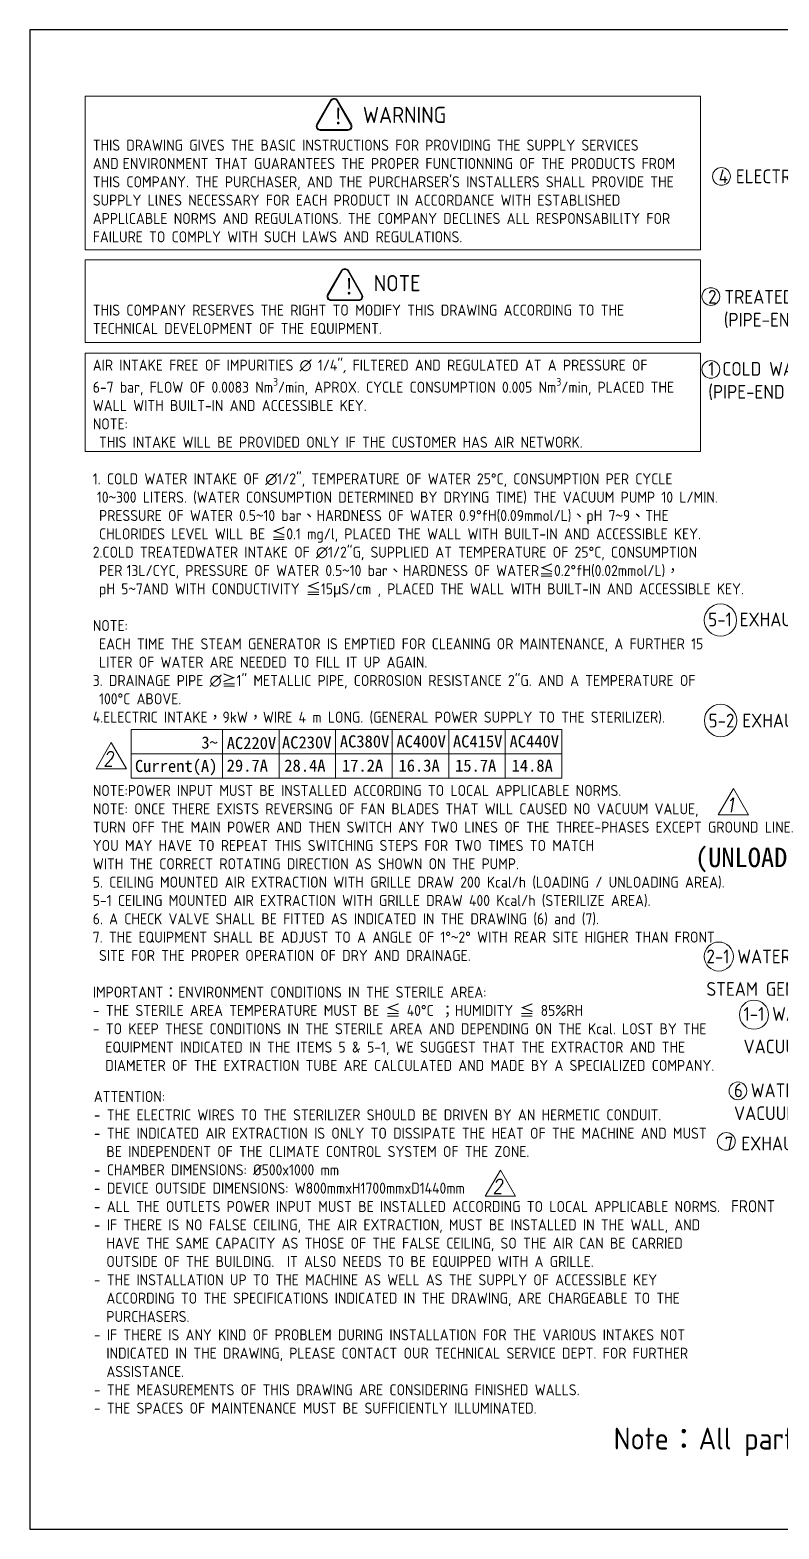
# Model space of a CAD drawing. Header units: millimetres. Extents: x -179594 to 13185, y 0 to 9270.
# Drawn here: x 0 to 4635, y 0 to 9270 of the extents above; entities that cross this region are included whole.
import ezdxf

# ---------------------------------------------------------------- set-up
doc = ezdxf.new("R2010")
doc.units = ezdxf.units.MM
doc.header["$MEASUREMENT"] = 0
for name, color, linetype, lineweight in [('D', 3, 'Continuous', 13), ('F', 7, 'Continuous', 15), ('T', 4, 'Continuous', 15)]:
    doc.layers.add(name, color=color, linetype=linetype, lineweight=lineweight)
doc.styles.get("Standard").update_dxf_attribs({"font": 'KAIU.TTF'})
doc.styles.add('STU25', font='isocp2.shx')
doc.styles.add('Text', font='romans.shx', dxfattribs={"width": 0.8, "oblique": 10})

msp = doc.modelspace()

# ---------------------------------------------------------------- hatches: boundary and pattern name
at = {"layer": 'D'}
h = msp.add_hatch(color=11, dxfattribs=at)
edge = h.paths.add_edge_path(flags=16)
edge.add_ellipse((1796.382, 8674.202), major_axis=(20, 0), ratio=1, start_angle=149.9999999, end_angle=270)
edge.add_line((1796.382, 8654.202), (1967.1, 8654.202))
edge.add_ellipse((1967.1, 8674.202), major_axis=(20, 0), ratio=1, start_angle=270, end_angle=389.9999999)
edge.add_line((1984.421, 8684.202), (1899.062, 8832.048))
edge.add_ellipse((1881.741, 8822.048), major_axis=(20, 0), ratio=1, start_angle=30, end_angle=150)
edge.add_line((1864.421, 8832.048), (1779.062, 8684.202))
edge = h.paths.add_edge_path()
edge.add_ellipse((1796.382, 8674.202), major_axis=(25, 0), ratio=1, start_angle=149.9999999, end_angle=270)
edge.add_line((1796.382, 8649.202), (1967.1, 8649.202))
edge.add_ellipse((1967.1, 8674.202), major_axis=(25, 0), ratio=1, start_angle=270, end_angle=389.9999999)
edge.add_line((1988.751, 8686.702), (1903.392, 8834.548))
edge.add_ellipse((1881.741, 8822.048), major_axis=(25, 0), ratio=1, start_angle=30, end_angle=150)
edge.add_line((1860.09, 8834.548), (1774.731, 8686.702))
h = msp.add_hatch(color=11, dxfattribs=at)
edge = h.paths.add_edge_path(flags=16)
edge.add_ellipse((1863.624, 7621.987), major_axis=(20, 0), ratio=1, start_angle=149.9999999, end_angle=270)
edge.add_line((1863.624, 7601.987), (2034.342, 7601.987))
edge.add_ellipse((2034.342, 7621.987), major_axis=(20, 0), ratio=1, start_angle=270, end_angle=389.9999999)
edge.add_line((2051.663, 7631.987), (1966.304, 7779.833))
edge.add_ellipse((1948.983, 7769.833), major_axis=(20, 0), ratio=1, start_angle=30, end_angle=150)
edge.add_line((1931.663, 7779.833), (1846.304, 7631.987))
edge = h.paths.add_edge_path()
edge.add_ellipse((1863.624, 7621.987), major_axis=(25, 0), ratio=1, start_angle=149.9999999, end_angle=270)
edge.add_line((1863.624, 7596.987), (2034.342, 7596.987))
edge.add_ellipse((2034.342, 7621.987), major_axis=(25, 0), ratio=1, start_angle=270, end_angle=389.9999999)
edge.add_line((2055.993, 7634.487), (1970.634, 7782.333))
edge.add_ellipse((1948.983, 7769.833), major_axis=(25, 0), ratio=1, start_angle=30, end_angle=150)
edge.add_line((1927.333, 7782.333), (1841.974, 7634.487))

# ---------------------------------------------------------------- linework, layer by layer
at = {"layer": 'D', "color": 11}
for p, q in [((1860.09, 8834.548), (1774.731, 8686.702)), ((1864.421, 8832.048), (1779.062, 8684.202)), ((1899.062, 8832.048), (1984.421, 8684.202)), ((1903.392, 8834.548), (1988.751, 8686.702)), ((1796.382, 8654.202), (1967.1, 8654.202)), ((1796.382, 8649.202), (1967.1, 8649.202)), ((1927.333, 7782.333), (1841.974, 7634.487)), ((1931.663, 7779.833), (1846.304, 7631.987)), ((1966.304, 7779.833), (2051.663, 7631.987)), ((1970.634, 7782.333), (2055.993, 7634.487)), ((1863.624, 7601.987), (2034.342, 7601.987)), ((1863.624, 7596.987), (2034.342, 7596.987))]:
    msp.add_line(p, q, dxfattribs=at)
at = {"layer": 'D'}
for p, q in [((625.999, 4943.982), (3291.338, 4943.982)), ((625.999, 4943.982), (625.999, 4643.982)), ((1191.338, 4943.982), (1191.338, 4643.982)), ((1541.338, 4943.982), (1541.338, 4643.982)), ((1891.338, 4943.982), (1891.338, 4643.982)), ((2241.338, 4943.982), (2241.338, 4643.982)), ((2591.338, 4943.982), (2591.338, 4643.982)), ((2941.338, 4943.982), (2941.338, 4643.982)), ((3291.338, 4943.982), (3291.338, 4643.982)), ((625.999, 4793.982), (3291.338, 4793.982)), ((625.999, 4643.982), (3291.338, 4643.982))]:
    msp.add_line(p, q, dxfattribs=at)
at = {"layer": 'D', "color": 11}
for points in [[(341.962, 8861.052), (4149.482, 8861.052), (4149.482, 7911.231), (341.962, 7911.231)], [(341.962, 7849.216), (4149.482, 7849.216), (4149.482, 7337.878), (341.962, 7337.878)], [(341.962, 7271.56), (4149.482, 7271.56), (4149.482, 6663.914), (341.962, 6663.914)]]:
    msp.add_lwpolyline(points, close=True, dxfattribs=at)
at = {"layer": 'D'}
for centre, radius in [((4278.788, 8364.598), 55), ((4213.275, 7621.305), 55), ((4213.166, 7170.886), 55), ((4272.622, 5620.768), 100), ((4273.11, 4999.847), 100), ((4262.763, 3540.091), 90), ((4480.092, 3180.332), 90), ((4380.875, 2709.426), 55), ((4309.133, 2396.795), 55)]:
    msp.add_circle(centre, radius, dxfattribs=at)
at = {"layer": 'D', "color": 11}
for centre, radius, start, end in [((1881.741, 8822.048), 25, 30, 150), ((1881.741, 8822.048), 20, 30, 150), ((1796.382, 8674.202), 25, 149.9999999, 270), ((1796.382, 8674.202), 20, 149.9999999, 270), ((1967.1, 8674.202), 25, 270, 29.9999999), ((1967.1, 8674.202), 20, 270, 29.9999999), ((1948.983, 7769.833), 25, 30, 150), ((1948.983, 7769.833), 20, 30, 150), ((1863.624, 7621.987), 25, 149.9999999, 270), ((1863.624, 7621.987), 20, 149.9999999, 270), ((2034.342, 7621.987), 25, 270, 29.9999999), ((2034.342, 7621.987), 20, 270, 29.9999999)]:
    msp.add_arc(centre, radius, start, end, dxfattribs=at)
at = {"layer": 'Defpoints', "color": 6}
msp.add_lwpolyline([(0, 9270), (0, 0), (13185, 0), (13185, 9270)], close=True, dxfattribs=at)
at = {"layer": 'F', "color": 7}
for points in [[(503.446, 4863.636), (409.956, 4701.706), (596.937, 4701.706)], [(4352.387, 4578.528), (4258.896, 4416.597), (4445.878, 4416.597)], [(2910.834, 2220.106), (2817.343, 2058.175), (3004.325, 2058.175)]]:
    msp.add_lwpolyline(points, close=True, dxfattribs=at)

# ---------------------------------------------------------------- texts
at = {"layer": 'D', "color": 11, "attachment_point": 1, "style": 'STU25'}
for s, insert, char_height in [('{\\f標楷體|b0|i0|c136|p65;!}', (1873.43, 8787.319), 100), ('WARNING', (2059.943, 8795.067), 100), ('\\P\\A1;THIS DRAWING GIVES THE BASIC INSTRUCTIONS FOR PROVIDING THE SUPPLY SERVICES \\PAND\\F????.shx|c136; \\Fisocp2.shx|c136;ENVIRONMENT THAT GUARANTEES THE PROPER FUNCTIONNING OF THE PRODUCTS FROM \\PTHIS COMPANY. THE PURCHASER, AND THE PURCHARSER\'S INSTALLERS SHALL PROVIDE THE \\PSUPPLY LlNES NECESSARY FOR EACH PRODUCT IN ACCORDANCE WITH ESTABLlSHED \\PAPPLlCABLE NORMS AND REGULATIONS. THE COMPANY DECLlNES ALL RESPONSABILlTY FOR \\PFAILURE TO COMPLY WITH SUCH LAWS AND REGULATIONS.\\P\\P\\P\\PTHIS COMPANY RESERVES THE RIGHT TO MODIFY THIS DRAWING ACCORDING TO THE \\PTECHNICAL DEVELOPMENT OF THE EQUIPMENT.\\P\\PAIR INTAKE FREE OF IMPURITIES ∅ 1/4"\\fISOCP2|b0|i1|c0|p2;, \\Fisocp2.shx|c136;FILTERED AND REGULATED AT A PRESSURE OF \\P6-7 bar, FLOW OF 0.0083 Nm{\\H0.7x;\\S3^ ;}/min, APROX. CYCLE CONSUMPTION 0.005 Nm{\\H0.7x;\\S3^ ;}/min, PLACED THE \\PWALL WITH BUILT-IN AND ACCESSIBLE KEY.\\PNOTE:\\P THIS INTAKE WILL BE PROVIDED ONLY IF THE CUSTOMER HAS AIR NETWORK.\\P\\P1. COLD WATER INTAKE OF ∅1/2", TEMPERATURE OF WATER 25°C, CONSUMPTION PER CYCLE \\P\\F????.shx|c136; \\Fisocp2.shx|c136;10\\f標楷體|b0|i0|c136|p65;~\\Fisocp2.shx|c136;300 LITERS. (WATER CONSUMPTION DETERMINED BY DRYING TIME) THE VACUUM PUMP 10 L/MIN. \\P PRESSURE OF WATER 0.5\\f標楷體|b0|i0|c136|p65;~\\Fisocp2.shx|c136;10 bar\\f標楷體|b0|i0|c136|p65;、\\Fisocp2.shx|c136;HARDNESS OF WATER 0.9°fH(0.09mmol/L)\\f標楷體|b0|i0|c136|p65;、\\Fisocp2.shx|c136;pH 7\\f標楷體|b0|i0|c136|p65;~\\Fisocp2.shx|c136;9\\f標楷體|b0|i0|c136|p65;、\\Fisocp2.shx|c136;THE \\P CHLORIDES LEVEL WILL BE \\f標楷體|b0|i0|c136|p65;≦\\Fisocp2.shx|c136;0.1 mg/l, PLACED THE WALL WITH BUILT-IN AND ACCESSIBLE KEY.\\P2.COLD TREATEDWATER INTAKE OF ∅1/2"G, SUPPLIED AT TEMPERATURE OF 25°C, CONSUMPTION \\P PER\\F???.shx|c136; \\Fisocp2.shx|c136;13L/CYC, PRESSURE OF WATER 0.5\\f標楷體|b0|i0|c136|p65;~\\Fisocp2.shx|c136;10 bar\\f標楷體|b0|i0|c136|p65;、\\Fisocp2.shx|c136;HARDNESS OF WATER\\f標楷體|b0|i0|c136|p65;≦\\Fisocp2.shx|c136;0.2°fH(0.02mmol/L)\\f標楷體|b0|i0|c136|p65;，\\P\\Fisocp2.shx|c136; pH 5\\f標楷體|b0|i0|c136|p65;~\\Fisocp2.shx|c136;7AND WITH CONDUCTIVITY \\f標楷體|b0|i0|c136|p65;≦\\Fisocp2.shx|c136;15\\f新細明體|b0|i0|c136|p16;μ\\Fisocp2.shx|c136;S/cm , PLACED THE WALL WITH BUILT-IN AND ACCESSIBLE KEY.\\P\\PNOTE:\\P EACH TIME THE STEAM GENERATOR IS EMPTIED FOR CLEANING OR MAINTENANCE, A FURTHER 15 \\P LITER OF WATER ARE NEEDED TO FILL IT UP AGAIN.\\P3. DRAINAGE PIPE ∅\\f標楷體|b0|i0|c136|p65;≧\\Fisocp2.shx|c136;1" METALLIC PIPE, CORROSION RESISTANCE 2"G. AND A TEMPERATURE OF \\P 100°C ABOVE.\\P4.ELECTRIC INTAKE\\f標楷體|b0|i0|c136|p65;，\\Fisocp2.shx|c136;9kW\\f標楷體|b0|i0|c136|p65;，\\Fisocp2.shx|c136;WIRE 4 m LONG. (GENERAL POWER SUPPLY TO THE STERILIZER).\\P\\P\\P\\PNOTE:POWER INPUT MUST BE INSTALLED ACCORDING TO LOCAL APPLICABLE NORMS.\\PNOTE: ONCE THERE EXISTS REVERSING OF FAN BLADES THAT WILL CAUSED NO VACUUM VALUE, \\PTURN OFF THE MAIN POWER AND THEN SWITCH ANY TWO LINES OF THE THREE-PHASES EXCEPT GROUND LINE. \\PYOU MAY HAVE TO REPEAT THIS SWITCHING STEPS FOR TWO TIMES TO MATCH \\PWITH THE CORRECT ROTATING DIRECTION AS SHOWN ON THE PUMP. \\P5. CEILING MOUNTED AIR EXTRACTION WITH GRILLE DRAW 200 Kcal/h (LOADING / UNLOADING AREA).\\P5-1 CEILING MOUNTED AIR EXTRACTION WITH GRILLE DRAW 400 Kcal/h (STERILIZE AREA).\\P6. A CHECK VALVE SHALL BE FITTED AS INDICATED IN THE DRAWING (6) and (7).\\P7. THE EQUIPMENT SHALL BE ADJUST TO A ANGLE OF 1°\\f標楷體|b0|i0|c136|p65;~\\Fisocp2.shx|c136;2° WITH REAR SITE HIGHER THAN FRONT \\P SITE FOR THE PROPER OPERATION OF DRY AND DRAINAGE.\\P\\PIMPORTANT\\f標楷體|b0|i0|c136|p65;：\\Fisocp2.shx|c136;ENVIRONMENT CONDITIONS IN THE STERILE AREA:\\P- THE STERILE AREA TEMPERATURE MUST BE \\f標楷體|b0|i0|c136|p65;≦\\Fisocp2.shx|c136; 40°C \\f標楷體|b0|i0|c136|p65;；\\Fisocp2.shx|c136;HUMIDITY \\f標楷體|b0|i0|c136|p65;≦\\Fisocp2.shx|c136; 85%RH\\P- TO KEEP THESE CONDITIONS IN THE STERILE AREA AND DEPENDING ON THE Kcal. LOST BY THE \\P  EQUIPMENT INDICATED IN THE ITEMS 5 & 5-1, WE SUGGEST THAT THE EXTRACTOR AND THE \\P  DIAMETER OF THE EXTRACTION TUBE ARE CALCULATED AND MADE BY A SPECIALIZED COMPANY.', (388.74, 8705.05), 68), ('{\\C3;4 ELECTRIC INTAKE BOX}', (4261.891, 8407.241), 85), ('{\\f標楷體|b0|i0|c136|p65;!}', (1940.673, 7735.104), 100), ('NOTE', (2127.185, 7754.472), 100), ('{\\C3;2 TREATEDWATER INTAKE\\P  (PIPE-END HIGH>550mm)}', (4196.276, 7662.328), 85), ('{\\C3;1 COLD WATER INTAKE\\P(PIPE-END HIGH>450mm)}', (4197.467, 7216.901), 85), ('{\\C3;5-1 EXHAUST FAN MOTOR}', (4197.017, 5667.094), 85), ('{\\C3;5-2 EXHAUST FAN MOTOR}', (4199.379, 5041.569), 85), ('{\\f標楷體|b0|i0|c136|p65;3~}', (1060.674, 4901.376), 75), ('{\\f標楷體|b0|i0|c136|p65;AC220V}', (1217.465, 4898.018), 75), ('{\\f標楷體|b0|i0|c136|p65;AC230V}', (1559.582, 4902.031), 75), ('{\\f標楷體|b0|i0|c136|p65;AC380V}', (1917.465, 4908.217), 75), ('{\\f標楷體|b0|i0|c136|p65;AC400V}', (2267.465, 4908.217), 75), ('{\\f標楷體|b0|i0|c136|p65;AC415V}', (2617.465, 4908.217), 75), ('{\\f標楷體|b0|i0|c136|p65;AC440V}', (2967.465, 4908.217), 75), ('{\\f標楷體|b0|i0|c136|p65;Current(A)}', (649.807, 4755.993), 75), ('{\\f標楷體|b0|i0|c136|p65;29.7A}', (1217.349, 4758.662), 75), ('{\\f標楷體|b0|i0|c136|p65;28.4A}', (1573.813, 4758.662), 75), ('{\\f標楷體|b0|i0|c136|p65;17.2A}', (1930.369, 4758.662), 75), ('{\\f標楷體|b0|i0|c136|p65;16.3A}', (2280.369, 4758.662), 75), ('{\\f標楷體|b0|i0|c136|p65;15.7A}', (2630.369, 4758.662), 75), ('{\\f標楷體|b0|i0|c136|p65;14.8A}', (2980.369, 4758.662), 75), ('\\A1;{\\C3;2-1 WATER INLET OF \\PSTEAM GENERATO(%%c \\S1/2;")}', (4185.927, 3583.174), 85), ('\\A1;{\\C3;1-1 WATER INLET OF \\PVACUUM PUMP(%%c \\S1/2;")}', (4415.441, 3227.471), 85), ('ATTENTION:\\P- THE ELECTRIC WIRES TO THE STERILIZER SHOULD BE DRIVEN BY AN HERMETIC CONDUIT.  \\P- THE INDICATED AIR EXTRACTION IS ONLY TO DISSIPATE THE HEAT OF THE MACHINE AND MUST \\P  BE INDEPENDENT OF THE CLIMATE CONTROL SYSTEM OF THE ZONE.\\P- CHAMBER DIMENSIONS: %%C500x1000 mm\\P- DEVICE OUTSIDE DIMENSIONS: W800mmxH1700mmxD1440mm\\P- ALL THE OUTLETS POWER INPUT MUST BE INSTALLED ACCORDING TO LOCAL APPLICABLE NORMS.\\P- IF THERE IS NO FALSE CEILING, THE AIR EXTRACTION, MUST BE INSTALLED IN THE WALL, AND \\P  HAVE THE SAME CAPACITY AS THOSE OF THE FALSE CEILING, SO THE AIR CAN BE CARRIED \\P  OUTSIDE OF THE BUILDING.  IT ALSO NEEDS TO BE EQUIPPED WITH A GRILLE.\\P- THE INSTALLATION UP TO THE MACHINE AS WELL AS THE SUPPLY OF ACCESSIBLE KEY \\P  ACCORDING TO THE SPECIFICATIONS INDICATED IN THE DRAWING, ARE CHARGEABLE TO THE \\P  PURCHASERS. \\P- IF THERE IS ANY KIND OF PROBLEM DURING INSTALLATION FOR THE VARIOUS INTAKES NOT \\P  INDICATED IN THE DRAWING, PLEASE CONTACT OUR TECHNICAL SERVICE DEPT. FOR FURTHER \\P  ASSISTANCE.\\P- THE MEASUREMENTS OF THIS DRAWING ARE CONSIDERING FINISHED WALLS.\\P- THE SPACES OF MAINTENANCE MUST BE SUFFICIENTLY ILLUMINATED.', (395.199, 2708.502), 68), ('{\\C3;6 WATER OUTLET OF \\PVACUUM PUMP(%%c 1")}', (4356.435, 2755.165), 85), ('\\A1;{\\C3;7 EXHAUST PIPE(%%c \\S1/2;")}', (4299.528, 2485.818), 85)]:
    msp.add_mtext(s, dxfattribs=dict(at, insert=insert, char_height=char_height))
at = {"layer": 'D', "color": 11, "insert": (4114.955, 4213.07), "char_height": 120, "attachment_point": 1}
msp.add_mtext('{\\C3;(UNLOADING AREA)}', dxfattribs=at)
at = {"layer": 'D', "linetype": 'Continuous', "insert": (4337.962, 2033.755), "char_height": 75, "width": 218.181, "attachment_point": 1}
msp.add_mtext('{\\Fisocp2.shx;FRONT}', dxfattribs=at)
at = {"layer": 'D', "color": 0, "insert": (3612.119, 626.707), "char_height": 135.00867, "attachment_point": 1, "style": 'STU25'}
msp.add_mtext('Note{\\f標楷體|b0|i0|c136|p65;：}All parts should comply with RoHS.', dxfattribs=at)
at = {"layer": 'T', "lineweight": 20, "style": 'Text', "oblique": 10, "width": 0.8}
for s, p in [('2', (454.509, 4718.178)), ('1', (4303.922, 4432.64)), ('2', (2862.369, 2074.218))]:
    msp.add_text(s, height=90, dxfattribs=at).set_placement(p)

doc.saveas('drawing.dxf')
